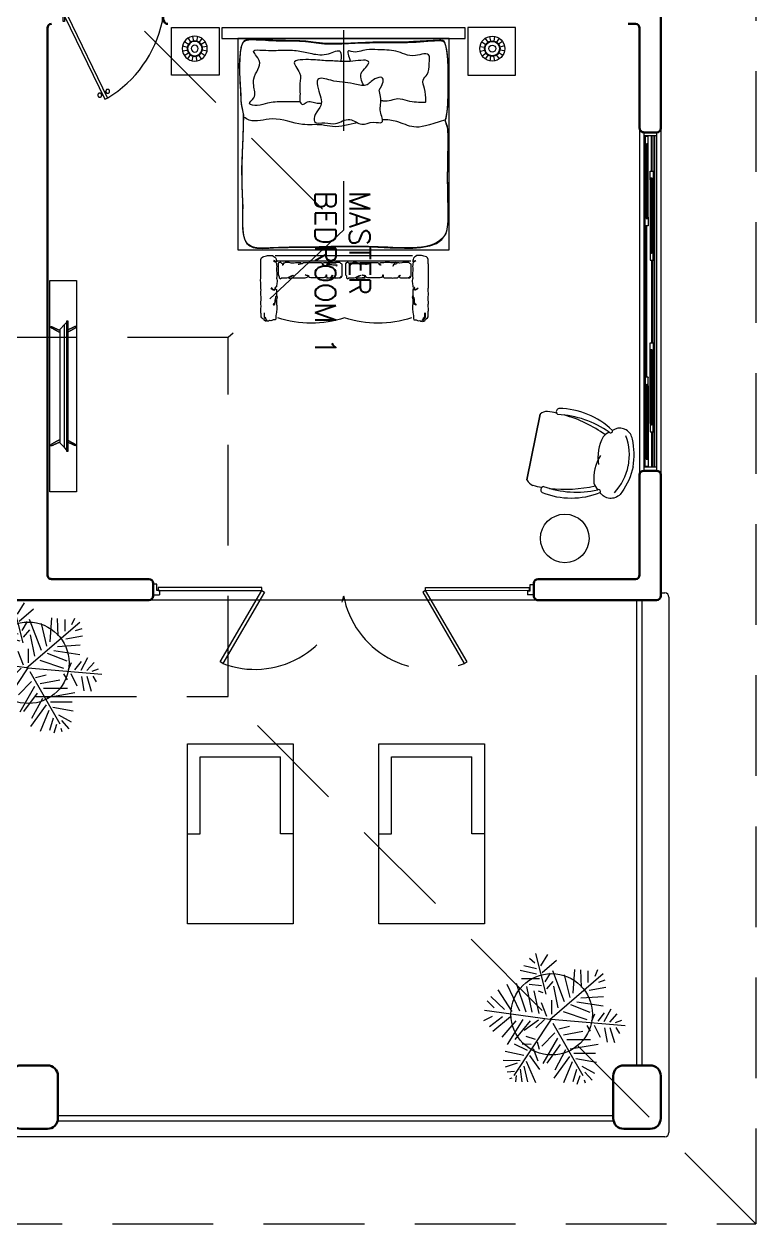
# Model space of a CAD drawing. Header units: metres. Extents: x -44 to 358, y -286 to 66.
# Drawn here: x 4.26 to 11.18, y -284.84 to -273.49 of the extents above; entities that cross this region are included whole.
import ezdxf

# ---------------------------------------------------------------- set-up
doc = ezdxf.new("R2010")
doc.units = ezdxf.units.M
doc.header["$LTSCALE"] = 0.3
doc.linetypes.add('HIDDEN2', pattern=[4.7625, 3.175, -1.5875])
for name, color, linetype, lineweight in [('A-DOOR', 7, 'Continuous', 5), ('A-WALL', 7, 'Continuous', 30), ('baños', 141, 'Continuous', 0), ('Columnas', 7, 'Continuous', 18), ('cristales', 131, 'Continuous', 0), ('MOBILIARIOS', 252, 'Continuous', 0), ('muros bajitos', 252, 'Continuous', 5), ('piso', 251, 'Continuous', 18)]:
    doc.layers.add(name, color=color, linetype=linetype, lineweight=lineweight)
doc.layers.add('ARBOLES CTB', color=7, linetype='Continuous', lineweight=0, true_color=0x4f6a34, transparency=0.3)
doc.layers.add('Techos 1', color=7, linetype='HIDDEN2', lineweight=9, true_color=0x42391a)
doc.layers.add('TEXTOS', color=4, linetype='Continuous')

# ---------------------------------------------------------------- blocks, each defined once
blk = doc.blocks.new('A$C309F5F81')
at = {"linetype": 'ByBlock'}
for p, q in [((0.6035, 0.8169), (0.4993, 0.9058)), ((0.6136, 0.8664), (0.5641, 0.949)), ((0.5742, 0.6593), (0.6492, 0.9553)), ((0.6568, 0.8842), (0.6962, 0.9198)), ((0.5492, 0.4753), (0.1602, 0.8086)), ((0.2184, 0.7907), (0.1981, 0.8377)), ((0.2681, 0.7445), (0.2681, 0.8283)), ((0.3189, 0.7101), (0.3227, 0.8359)), ((0.3773, 0.6657), (0.3659, 0.8397)), ((0.4015, 0.6352), (0.4408, 0.8003)), ((0.4408, 0.6034), (0.5272, 0.8283)), ((0.5819, 0.7483), (0.5425, 0.8131)), ((0.6454, 0.8448), (0.7381, 0.8664)), ((0.6454, 0.8054), (0.7635, 0.8308)), ((0.2627, 0.6876), (0.1408, 0.7104)), ((0.192, 0.7471), (0.145, 0.7624)), ((0.4878, 0.5602), (0.5196, 0.7178)), ((0.5704, 0.6987), (0.5247, 0.7521)), ((0.6098, 0.7203), (0.6987, 0.7305)), ((0.6238, 0.7699), (0.7559, 0.7699)), ((0.6771, 0.5285), (0.7165, 0.714)), ((0.7203, 0.5285), (0.7915, 0.7368)), ((0.7673, 0.5361), (0.8588, 0.7292)), ((0.3227, 0.6314), (0.1575, 0.6428)), ((0.5349, 0.5132), (0.5349, 0.6149)), ((0.5958, 0.6695), (0.6314, 0.6809)), ((0.6263, 0.5171), (0.6619, 0.6822)), ((0.8232, 0.5323), (0.9249, 0.6898)), ((0.8779, 0.5475), (0.977, 0.6428)), ((0.1517, 0.4599), (0.1029, 0.5526)), ((0.3506, 0.6034), (0.1601, 0.5729)), ((0.3976, 0.5831), (0.2566, 0.5272)), ((0.4523, 0.5323), (0.2795, 0.4739)), ((0.5492, 0.4753), (1.024, 0.5399)), ((0.5704, 0.4967), (0.6098, 0.5958)), ((0.9528, 0.5602), (1.0036, 0.6111)), ((0.5388, 0.4769), (0, 0.4307)), ((0.0711, 0.4523), (0.0241, 0.47)), ((0.1105, 0.4561), (0.0572, 0.5158)), ((0.1971, 0.4622), (0.1499, 0.5234)), ((0.2425, 0.4641), (0.2211, 0.5158)), ((0.5258, 0.4487), (0.3074, 0.0673)), ((0.5388, 0.4769), (0.8105, 0.0661)), ((0.5869, 0.4739), (0.6492, 0.4141)), ((0.6301, 0.4688), (0.7356, 0.3951)), ((0.6924, 0.465), (0.8029, 0.3278)), ((0.7445, 0.4739), (0.8588, 0.2922)), ((0.7953, 0.465), (0.8982, 0.3468)), ((0.8347, 0.4929), (0.9643, 0.3862)), ((0.8931, 0.4929), (0.9884, 0.4218)), ((0.9681, 0.4967), (1.0316, 0.465)), ((0.0673, 0.4167), (0.0419, 0.3735)), ((0.1105, 0.4167), (0.0775, 0.3062)), ((0.1499, 0.4129), (0.1321, 0.3087)), ((0.2253, 0.434), (0.1817, 0.3455)), ((0.2794, 0.4319), (0.254, 0.3887)), ((0.4485, 0.3633), (0.3074, 0.39)), ((0.484, 0.4065), (0.4053, 0.4256)), ((0.5131, 0.377), (0.6071, 0.2792)), ((0.6517, 0.3295), (0.7203, 0.3511)), ((0.4015, 0.2604), (0.1969, 0.296)), ((0.4256, 0.3278), (0.2515, 0.3278)), ((0.4726, 0.2922), (0.5704, 0.1575)), ((0.4917, 0.3392), (0.5984, 0.1537)), ((0.6404, 0.3125), (0.6265, 0.2579)), ((0.6708, 0.263), (0.6352, 0.174)), ((0.6844, 0.2932), (0.7492, 0.2957)), ((0.7102, 0.249), (0.8067, 0.2947)), ((0.3583, 0.1893), (0.2084, 0.1626)), ((0.3735, 0.2287), (0.216, 0.2287)), ((0.4053, 0.2058), (0.5196, 0.0483)), ((0.4332, 0.2528), (0.512, 0.1067)), ((0.6962, 0.2134), (0.6238, 0.1093)), ((0.7381, 0.2134), (0.8741, 0.2414)), ((0.7635, 0.174), (0.888, 0.1766)), ((0.3151, 0.1347), (0.2236, 0.0838)), ((0.2947, 0.0915), (0.2401, 0.0318)), ((0.3545, 0.1105), (0.3811, 0.0203)), ((0.3862, 0.1664), (0.4485, 0.0127)), ((0.7203, 0.1702), (0.653, 0.0165)), ((0.7381, 0.1347), (0.7102, 0.0203)), ((0.7635, 0.1131), (0.7534, 0.0203)), ((0.7851, 0.1563), (0.8741, 0.127)), ((0.8067, 0.0953), (0.8601, 0.0915)), ((0.2986, 0.0356), (0.2909, 0.0127)), ((0.3303, 0.0635), (0.3506, 0)), ((0.7928, 0.0661), (0.7991, 0.0203)), ((0.8245, 0.0483), (0.8423, 0.0419))]:
    blk.add_line(p, q, dxfattribs=at)
blk = doc.blocks.new('A$Ca3ef8f56')
at = {"layer": 'MOBILIARIOS'}
for p, q in [((0.003, 0.153), (0.003, 1.452)), ((0.053, 0.169), (0.053, 1.428))]:
    blk.add_line(p, q, dxfattribs=at)
for points in [[(0.625, 1.532), (0.621, 1.543), (0.613, 1.554), (0.602, 1.556), (0.6, 1.567), (0.591, 1.578), (0.58, 1.582), (0.564, 1.584), (0.553, 1.584), (0.542, 1.585), (0.531, 1.585), (0.52, 1.586), (0.498, 1.586), (0.487, 1.584), (0.476, 1.584), (0.465, 1.585), (0.454, 1.587), (0.44, 1.587), (0.423, 1.584), (0.412, 1.584), (0.401, 1.582), (0.389, 1.582), (0.377, 1.586), (0.353, 1.586), (0.341, 1.585), (0.33, 1.584), (0.314, 1.585), (0.303, 1.587), (0.252, 1.587), (0.241, 1.589), (0.23, 1.589), (0.218, 1.586), (0.087, 1.586), (0.075, 1.585), (0.039, 1.585), (0.024, 1.579), (0.012, 1.568), (0.009, 1.557), (0.006, 1.545), (0.004, 1.534), (0, 1.523), (0, 1.512), (0.001, 1.501), (0.002, 1.488), (0.002, 1.477), (0.011, 1.465), (0.015, 1.454), (0.026, 1.444), (0.037, 1.442), (0.048, 1.438), (0.059, 1.438), (0.061, 1.449), (0.05, 1.454), (0.048, 1.464)], [(0.05, 1.468), (0.056, 1.457), (0.064, 1.446), (0.076, 1.437), (0.09, 1.437), (0.106, 1.436), (0.117, 1.437), (0.133, 1.44), (0.149, 1.44), (0.16, 1.436), (0.198, 1.436), (0.215, 1.437), (0.226, 1.435), (0.238, 1.432), (0.251, 1.433), (0.262, 1.435), (0.273, 1.436), (0.284, 1.437), (0.297, 1.438), (0.3, 1.449), (0.311, 1.454), (0.322, 1.457), (0.324, 1.468), (0.314, 1.479), (0.307, 1.488)], [(0.311, 1.491), (0.32, 1.48), (0.325, 1.469), (0.327, 1.458), (0.315, 1.448), (0.323, 1.437), (0.35, 1.437), (0.366, 1.44), (0.378, 1.44), (0.389, 1.441), (0.4, 1.448), (0.413, 1.452), (0.44, 1.452), (0.452, 1.455), (0.46, 1.466), (0.47, 1.469)], [(0.471, 1.466), (0.462, 1.455), (0.451, 1.454), (0.434, 1.451), (0.423, 1.451), (0.411, 1.449), (0.4, 1.446), (0.388, 1.446), (0.383, 1.435), (0.395, 1.433), (0.407, 1.435), (0.419, 1.437), (0.432, 1.438), (0.463, 1.438), (0.474, 1.436), (0.516, 1.436), (0.527, 1.437), (0.538, 1.437), (0.555, 1.442), (0.567, 1.444), (0.585, 1.444), (0.597, 1.446), (0.608, 1.449), (0.609, 1.46), (0.609, 1.471), (0.615, 1.482), (0.618, 1.493), (0.616, 1.504), (0.622, 1.515), (0.622, 1.526), (0.611, 1.53), (0.6, 1.539), (0.589, 1.54), (0.585, 1.551), (0.574, 1.552), (0.544, 1.552)], [(0.544, 1.554), (0.561, 1.556), (0.572, 1.556), (0.585, 1.554), (0.596, 1.546), (0.607, 1.537), (0.618, 1.535), (0.621, 1.535)], [(0.084, 1.234), (0.084, 1.224), (0.081, 1.214), (0.071, 1.205), (0.071, 1.258), (0.072, 1.271), (0.072, 1.299), (0.071, 1.309), (0.066, 1.319), (0.066, 1.352), (0.072, 1.362), (0.074, 1.372), (0.084, 1.374), (0.09, 1.374)], [(0.095, 1.377), (0.084, 1.377), (0.076, 1.387), (0.067, 1.398), (0.067, 1.408), (0.071, 1.418), (0.081, 1.423), (0.182, 1.423), (0.192, 1.415), (0.203, 1.413), (0.213, 1.413), (0.22, 1.403), (0.213, 1.392), (0.211, 1.381), (0.211, 1.34), (0.208, 1.329), (0.203, 1.319), (0.198, 1.309), (0.194, 1.299), (0.189, 1.289), (0.186, 1.282)], [(0.189, 1.277), (0.192, 1.287), (0.199, 1.297), (0.203, 1.307), (0.204, 1.318), (0.215, 1.321), (0.216, 1.311), (0.213, 1.3), (0.213, 1.248), (0.211, 1.237), (0.211, 1.168), (0.209, 1.157), (0.206, 1.147), (0.196, 1.139), (0.191, 1.149), (0.189, 1.159), (0.182, 1.166)], [(0.093, 0.99), (0.088, 1.001), (0.078, 1.004), (0.071, 1.014), (0.071, 1.024), (0.069, 1.035), (0.069, 1.086), (0.071, 1.096), (0.071, 1.183), (0.078, 1.195), (0.081, 1.205), (0.083, 1.215), (0.086, 1.227), (0.086, 1.229)], [(0.182, 1.164), (0.186, 1.147), (0.189, 1.137), (0.199, 1.135), (0.206, 1.125), (0.208, 1.115), (0.209, 1.103), (0.209, 1.05), (0.208, 1.04), (0.209, 1.029), (0.209, 1.006), (0.208, 0.995), (0.204, 0.985), (0.204, 0.975), (0.194, 0.97), (0.184, 0.97), (0.182, 0.966), (0.203, 0.966), (0.211, 0.956), (0.211, 0.897), (0.213, 0.886), (0.215, 0.876), (0.213, 0.966), (0.211, 0.956), (0.211, 0.935), (0.206, 0.925), (0.196, 0.915), (0.187, 0.908)], [(0.211, 0.845), (0.211, 0.835), (0.204, 0.824), (0.194, 0.816), (0.083, 0.816), (0.076, 0.83), (0.067, 0.84), (0.066, 0.85), (0.066, 0.86), (0.067, 0.87), (0.067, 0.881), (0.071, 0.891), (0.072, 0.908), (0.069, 0.918), (0.069, 0.939), (0.081, 0.94), (0.083, 0.959), (0.09, 0.869), (0.1, 0.871), (0.098, 0.874)], [(0.095, 0.876), (0.086, 0.966), (0.081, 0.956), (0.079, 0.945), (0.069, 0.94), (0.067, 0.951), (0.069, 0.961), (0.071, 0.873), (0.071, 0.883), (0.069, 0.897), (0.067, 0.908), (0.067, 0.949), (0.071, 0.961), (0.071, 0.982), (0.069, 0.992), (0.074, 1.002), (0.084, 1.001), (0.088, 0.99), (0.09, 0.987)], [(0.187, 0.903), (0.196, 0.913), (0.206, 0.915), (0.211, 0.905), (0.211, 0.852), (0.209, 0.841), (0.206, 0.831), (0.196, 0.824)], [(0.084, 0.597), (0.084, 0.587), (0.081, 0.576), (0.071, 0.568), (0.071, 0.621), (0.072, 0.634), (0.072, 0.662), (0.071, 0.672), (0.066, 0.682), (0.066, 0.714), (0.072, 0.725), (0.074, 0.735), (0.084, 0.737), (0.09, 0.737)], [(0.095, 0.74), (0.084, 0.74), (0.076, 0.75), (0.067, 0.76), (0.067, 0.771), (0.071, 0.781), (0.081, 0.786), (0.182, 0.786), (0.192, 0.777), (0.203, 0.776), (0.213, 0.776), (0.22, 0.766), (0.213, 0.755), (0.211, 0.743), (0.211, 0.703), (0.208, 0.692), (0.203, 0.682), (0.198, 0.672), (0.194, 0.662), (0.189, 0.651), (0.186, 0.645)], [(0.189, 0.639), (0.192, 0.65), (0.199, 0.66), (0.203, 0.67), (0.204, 0.68), (0.215, 0.684), (0.216, 0.674), (0.213, 0.663), (0.213, 0.61), (0.211, 0.6), (0.211, 0.63), (0.209, 0.62), (0.206, 0.61), (0.196, 0.601), (0.191, 0.612), (0.189, 0.622), (0.182, 0.629)], [(0.093, 0.453), (0.088, 0.463), (0.078, 0.467), (0.071, 0.477), (0.071, 0.487), (0.069, 0.497), (0.069, 0.549), (0.071, 0.559), (0.071, 0.646), (0.078, 0.658), (0.081, 0.568), (0.083, 0.578), (0.086, 0.59), (0.086, 0.592)], [(0.182, 0.627), (0.186, 0.61), (0.189, 0.6), (0.199, 0.598), (0.206, 0.588), (0.208, 0.578), (0.209, 0.566), (0.209, 0.513), (0.208, 0.503), (0.209, 0.492), (0.209, 0.468), (0.208, 0.458), (0.204, 0.448), (0.204, 0.438), (0.194, 0.433), (0.184, 0.433), (0.182, 0.429), (0.203, 0.429), (0.211, 0.419), (0.211, 0.359), (0.213, 0.349), (0.215, 0.339), (0.213, 0.329), (0.211, 0.318), (0.211, 0.298), (0.206, 0.288), (0.196, 0.278), (0.187, 0.271)], [(0.095, 0.339), (0.086, 0.329), (0.081, 0.318), (0.079, 0.308), (0.069, 0.303), (0.067, 0.313), (0.069, 0.324), (0.071, 0.336), (0.071, 0.346), (0.069, 0.359), (0.067, 0.371), (0.067, 0.412), (0.071, 0.424), (0.071, 0.445), (0.069, 0.455), (0.074, 0.465), (0.084, 0.463), (0.088, 0.453), (0.09, 0.45)], [(0.211, 0.193), (0.211, 0.182), (0.204, 0.172), (0.194, 0.164), (0.083, 0.164), (0.076, 0.177), (0.067, 0.187), (0.066, 0.198), (0.066, 0.223), (0.067, 0.233), (0.067, 0.243), (0.071, 0.254), (0.072, 0.271), (0.069, 0.281), (0.069, 0.301), (0.081, 0.303), (0.083, 0.322), (0.09, 0.332), (0.1, 0.334), (0.098, 0.337)], [(0.187, 0.266), (0.196, 0.276), (0.206, 0.278), (0.211, 0.267), (0.211, 0.199), (0.209, 0.189), (0.206, 0.179), (0.196, 0.172)], [(0.625, 0.056), (0.621, 0.045), (0.613, 0.034), (0.602, 0.033), (0.6, 0.022), (0.591, 0.011), (0.58, 0.006), (0.564, 0.005), (0.553, 0.005), (0.542, 0.004), (0.531, 0.004), (0.52, 0.002), (0.498, 0.002), (0.487, 0.005), (0.476, 0.005), (0.465, 0.004), (0.454, 0.001), (0.44, 0.001), (0.423, 0.005), (0.412, 0.005), (0.401, 0.006), (0.389, 0.006), (0.377, 0.002), (0.353, 0.002), (0.341, 0.004), (0.33, 0.005), (0.314, 0.004), (0.303, 0.001), (0.252, 0.001), (0.241, 0), (0.23, 0), (0.218, 0.002), (0.087, 0.002), (0.075, 0.004), (0.039, 0.004), (0.024, 0.01), (0.012, 0.021), (0.009, 0.032), (0.006, 0.044), (0.004, 0.055), (0, 0.066), (0, 0.077), (0.001, 0.088), (0.002, 0.1), (0.002, 0.111), (0.011, 0.123), (0.015, 0.134), (0.026, 0.144), (0.037, 0.147), (0.048, 0.15), (0.059, 0.15), (0.061, 0.139), (0.05, 0.134), (0.048, 0.125)], [(0.05, 0.121), (0.056, 0.132), (0.064, 0.143), (0.076, 0.151), (0.09, 0.151), (0.106, 0.153), (0.117, 0.151), (0.133, 0.149), (0.149, 0.149), (0.16, 0.153), (0.198, 0.153), (0.215, 0.151), (0.226, 0.154), (0.238, 0.156), (0.251, 0.155), (0.262, 0.154), (0.273, 0.153), (0.284, 0.151), (0.297, 0.15), (0.3, 0.139), (0.311, 0.134), (0.322, 0.132), (0.324, 0.121), (0.314, 0.11), (0.307, 0.1)], [(0.311, 0.098), (0.32, 0.109), (0.325, 0.12), (0.327, 0.131), (0.315, 0.14), (0.323, 0.151), (0.35, 0.151), (0.366, 0.149), (0.378, 0.149), (0.389, 0.148), (0.4, 0.14), (0.413, 0.137), (0.44, 0.137), (0.452, 0.133), (0.46, 0.122), (0.47, 0.12)], [(0.471, 0.122), (0.462, 0.133), (0.451, 0.134), (0.434, 0.138), (0.423, 0.138), (0.411, 0.139), (0.4, 0.143), (0.388, 0.143), (0.383, 0.154), (0.395, 0.155), (0.407, 0.154), (0.419, 0.151), (0.432, 0.15), (0.463, 0.15), (0.474, 0.153), (0.516, 0.153), (0.527, 0.151), (0.538, 0.151), (0.555, 0.147), (0.567, 0.144), (0.585, 0.144), (0.597, 0.143), (0.608, 0.139), (0.609, 0.128), (0.609, 0.117), (0.615, 0.106), (0.618, 0.095), (0.616, 0.084), (0.622, 0.073), (0.622, 0.062), (0.611, 0.059), (0.6, 0.05), (0.589, 0.049), (0.585, 0.038), (0.574, 0.037), (0.544, 0.037)], [(0.544, 0.034), (0.561, 0.033), (0.572, 0.033), (0.585, 0.034), (0.596, 0.043), (0.607, 0.051), (0.618, 0.054), (0.621, 0.054)]]:
    blk.add_lwpolyline(points, dxfattribs=at)
for centre in [(-0.385, 1.111), (-0.385, 0.478)]:
    blk.add_arc(centre, 1.026, 342.0399, 17.9601, dxfattribs=at)
blk = doc.blocks.new('A$Ca77e88c0')
at = {"layer": 'MOBILIARIOS', "linetype": 'Continuous'}
for p, q in [((0, 1.346), (0.243, 0.761)), ((0.243, 0.76), (0, 1.346))]:
    blk.add_line(p, q, dxfattribs=at)
for points in [[(1.008, 1.422, 0.103931), (0.857, 1.635, 0.481643), (0.668, 1.624, 0.047693), (0.654, 1.599, 0.047693)], [(1.008, 1.422, -0.103931), (1.053, 1.163, -0.481643), (0.912, 1.038, -0.047693), (0.884, 1.046, -0.047693)]]:
    blk.add_lwpolyline(points, format="xyb", dxfattribs=at)
blk.add_circle((0.849, 0.5), 0.23, dxfattribs=at)
for centre, radius, start, end in [((0.521, 0.874), 0.736, 79.5964, 123.1415), ((0.643, 1.585), 0.0175, 250.4542, 52.0587), ((0.643, 1.585), 0.0175, 250.4542, 52.0587), ((0.462, 1.187), 0.549, 23.3314, 53.5948), ((0.462, 1.187), 0.549, 23.3314, 53.5948), ((0.142, 1.468), 0.0325, 136.3787, 235.7351), ((0.612, 0.667), 0.901, 88.3763, 121.4796), ((0.612, 0.667), 0.901, 88.3763, 121.4796), ((0.587, 0.249), 1.279, 88.4542, 107.9351), ((0.587, 0.249), 1.279, 88.4542, 107.9351), ((0.858, 1.457), 0.248, 153.2165, 169.9182), ((0.858, 1.457), 0.248, 153.2165, 169.9182), ((1.028, 1.543), 0.416, 185.8786, 223.4033), ((1.028, 1.543), 0.416, 185.8786, 223.4033), ((0.1, 1.319), 0.103, 121.9514, 165.0616), ((0.482, 0.53), 0.979, 111.4631, 116.5118), ((0.142, 1.468), 0.0325, 235.6979, 268.7539), ((0.456, 1.2), 0.549, 351.575, 21.8384), ((0.456, 1.2), 0.549, 351.575, 21.8384), ((1.108, 1.351), 0.416, 181.7665, 219.2912), ((0.194, 1.672), 0.901, 283.6902, 316.7935), ((0.194, 1.672), 0.901, 283.6902, 316.7935), ((0.277, 1.462), 0.736, 282.0283, 325.5734), ((-0.121, 1.949), 1.279, 297.2347, 316.7156), ((-0.121, 1.949), 1.279, 297.2347, 316.7156), ((0.927, 1.291), 0.248, 235.2516, 251.9533), ((0.927, 1.291), 0.248, 235.2516, 251.9533), ((0.867, 1.048), 0.0175, 353.1111, 154.7156), ((0.867, 1.048), 0.0175, 353.1111, 154.7156), ((0.431, 0.774), 0.0325, 136.3787, 169.4347), ((0.431, 0.774), 0.0325, 136.3787, 169.4347), ((0.295, 0.849), 0.103, 240.0914, 283.2016), ((0.005, 1.677), 0.979, 288.6412, 293.6898), ((0.431, 0.774), 0.0325, 169.4347, 268.7911)]:
    blk.add_arc(centre, radius, start, end, dxfattribs=at)
blk = doc.blocks.new('A$C58f5b6b7')
at = {"layer": 'MOBILIARIOS'}
for points in [[(0, 0.253), (2, 0.253), (2, 0), (0, 0)], [(0.382, 0.16), (0.382, 0.169), (1.618, 0.169), (1.618, 0.16)]]:
    blk.add_lwpolyline(points, close=True, dxfattribs=at)
for points in [[(1.606, 0.16), (1.582, 0.137), (1, 0.137), (0.418, 0.137), (0.394, 0.16)], [(1.582, 0.137), (1.54, 0.097), (0.46, 0.097), (0.418, 0.137)]]:
    blk.add_lwpolyline(points, dxfattribs=at)
for points, degree in [([(0.451, 0.238, -0.005), (0.447, 0.246, -0.005), (0.442, 0.246, -0.005), (0.432, 0.246, -0.005), (0.437, 0.237, -0.005)], 3), ([(0.437, 0.237, -0.005), (0.453, 0.203, -0.005), (0.468, 0.169, -0.005)], 2), ([(0.488, 0.169, -0.005), (0.47, 0.204, -0.005), (0.451, 0.238, -0.005)], 2), ([(1.512, 0.169, -0.005), (1.53, 0.204, -0.005), (1.549, 0.238, -0.005)], 2), ([(1.563, 0.237, -0.005), (1.547, 0.203, -0.005), (1.532, 0.169, -0.005)], 2), ([(1.549, 0.238, -0.005), (1.553, 0.246, -0.005), (1.558, 0.246, -0.005), (1.568, 0.246, -0.005), (1.563, 0.237, -0.005)], 3), ([(0.437, 0.017, -0.005), (0.455, 0.057, -0.005), (0.474, 0.097, -0.005)], 2), ([(0.495, 0.097, -0.005), (0.473, 0.057, -0.005), (0.451, 0.016, -0.005)], 2), ([(1.505, 0.097), (1.527, 0.057), (1.549, 0.016)], 2), ([(1.563, 0.017), (1.545, 0.057), (1.526, 0.097)], 2)]:
    blk.add_open_spline(points, degree=degree, dxfattribs=at)
for points in [[(0.451, 0.016, -0.005), (0.447, 0.008, -0.005), (0.442, 0.008, -0.005), (0.432, 0.008, -0.005), (0.437, 0.017, -0.005)], [(1.549, 0.016), (1.553, 0.008), (1.558, 0.008), (1.568, 0.008), (1.563, 0.017)]]:
    blk.add_open_spline(points, degree=3, knots=[-0.08544201, -0.08544201, -0.08544201, -0.08544201, -0.04272101, 0, 0, 0, 0], dxfattribs=at)
blk = doc.blocks.new('A$Cb50f4bf1')
at = {"layer": 'MOBILIARIOS'}
for p, q in [((0.45, 0.45), (0, 0.45)), ((0, 0.45), (0, 0)), ((0.163, 0.348), (0.189, 0.311)), ((0.206, 0.366), (0.215, 0.322)), ((0.252, 0.367), (0.244, 0.322)), ((0.295, 0.35), (0.27, 0.312)), ((0.45, 0), (0.45, 0.45)), ((0.114, 0.272), (0.159, 0.264)), ((0.115, 0.226), (0.16, 0.235)), ((0.131, 0.315), (0.17, 0.29)), ((0.328, 0.318), (0.291, 0.292)), ((0.346, 0.276), (0.302, 0.266)), ((0.347, 0.23), (0.302, 0.238)), ((0.134, 0.183), (0.171, 0.209)), ((0.167, 0.151), (0.191, 0.189)), ((0.21, 0.134), (0.218, 0.179)), ((0.256, 0.135), (0.246, 0.179)), ((0.298, 0.154), (0.272, 0.191)), ((0.33, 0.187), (0.292, 0.211)), ((0, 0), (0.45, 0))]:
    blk.add_line(p, q, dxfattribs=at)
for radius in [0.118, 0.0729, 0.0684, 0.0328]:
    blk.add_circle((0.231, 0.251), radius, dxfattribs=at)
blk = doc.blocks.new('A$C2f9b60d5')
at = {"layer": 'A-DOOR'}
for p, q in [((0, 0.101), (0.06, 0.101)), ((0, 0.101), (0, 0.001)), ((0.035, 0.001), (0, 0.001)), ((0.035, 0.061), (0.035, 0.001)), ((0.06, 0.061), (0.035, 0.061)), ((0.06, 0.061), (0.06, 0.101)), ((3.6, 0.1), (3.54, 0.1)), ((3.54, 0.06), (3.54, 0.1)), ((3.54, 0.06), (3.565, 0.06)), ((3.565, 0.06), (3.565, 0)), ((3.565, 0), (3.6, 0)), ((3.6, 0.1), (3.6, 0))]:
    blk.add_line(p, q, dxfattribs=at)
for points in [[(0.631, 0.734), (1.025, 0.06), (1.051, 0.076), (0.658, 0.749)], [(2.966, 0.734), (2.572, 0.06), (2.546, 0.075), (2.94, 0.749)], [(0.045, 0.061), (1.025, 0.06), (1.025, 0.03), (0.045, 0.03)], [(3.552, 0.06), (2.572, 0.06), (2.572, 0.03), (3.552, 0.03)]]:
    blk.add_lwpolyline(points, close=True, dxfattribs=at)
at = {"layer": 'A-DOOR', "linetype": 'HIDDEN2'}
for centre, start, end in [((0.96, -0.049), 10.7613, 110.7488), ((2.637, -0.049), 69.2325, 169.2199)]:
    blk.add_arc(centre, 0.854, start, end, dxfattribs=at)
blk = doc.blocks.new('puerta 1.00')
at = {"layer": 'A-DOOR'}
for p, q in [((-0.15, -0.012), (-0.937, -0.395)), ((-0.138, -0.038), (-0.925, -0.42)), ((-0.138, -0.038), (-0.15, -0.012)), ((-0.937, -0.395), (-0.925, -0.42)), ((-0.895, -0.374), (-0.9, -0.364)), ((-0.878, -0.366), (-0.883, -0.356)), ((-0.882, -0.4), (-0.877, -0.41)), ((-0.865, -0.392), (-0.86, -0.402))]:
    blk.add_line(p, q, dxfattribs=at)
for points in [[(-0.05, 0), (-0.05, -0.025), (-0.125, -0.025), (-0.125, -0.012), (-0.2, -0.012), (-0.2, 0), (-0.05, 0)], [(-0.05, -0.95), (-0.05, -0.925), (-0.125, -0.925), (-0.125, -0.937), (-0.2, -0.937), (-0.2, -0.95), (-0.05, -0.95)]]:
    blk.add_lwpolyline(points, dxfattribs=at)
blk.add_arc((0.037, 0.16), 1.123, 211.1336, 257.8343, dxfattribs=at)
for points in [[(-0.898, -0.364), (-0.903, -0.364), (-0.912, -0.359), (-0.917, -0.35), (-0.917, -0.34), (-0.912, -0.332), (-0.903, -0.327), (-0.893, -0.327), (-0.884, -0.332), (-0.879, -0.34), (-0.879, -0.35), (-0.884, -0.359), (-0.893, -0.364), (-0.898, -0.364)], [(-0.862, -0.439), (-0.867, -0.439), (-0.875, -0.434), (-0.88, -0.426), (-0.88, -0.416), (-0.875, -0.407), (-0.867, -0.402), (-0.857, -0.402), (-0.848, -0.407), (-0.843, -0.416), (-0.843, -0.426), (-0.848, -0.434), (-0.857, -0.439), (-0.862, -0.439)]]:
    blk.add_open_spline(points, degree=2, dxfattribs=at)
blk = doc.blocks.new('A$C6528a993')
at = {"layer": 'A-DOOR'}
for p, q in [((25.485, 20.9), (28.765, 20.9)), ((25.525, 20.86), (28.725, 20.86)), ((25.559, 20.86), (25.559, 20.74)), ((25.559, 20.84), (28.691, 20.84)), ((25.567, 20.781), (25.565, 20.78)), ((25.565, 20.78), (25.565, 20.753)), ((25.632, 20.781), (25.567, 20.781)), ((25.633, 20.78), (25.632, 20.781)), ((25.633, 20.762), (25.633, 20.78)), ((26.328, 20.782), (25.646, 20.782)), ((25.891, 20.828), (25.893, 20.829)), ((25.891, 20.801), (25.891, 20.828)), ((25.893, 20.799), (25.891, 20.801)), ((25.893, 20.829), (25.973, 20.829)), ((25.958, 20.799), (25.893, 20.799)), ((25.959, 20.801), (25.958, 20.799)), ((25.977, 20.818), (25.959, 20.818)), ((25.959, 20.818), (25.959, 20.801)), ((25.959, 20.815), (25.964, 20.815)), ((25.959, 20.815), (25.964, 20.815)), ((25.964, 20.817), (25.97, 20.813)), ((25.964, 20.813), (25.97, 20.817)), ((25.972, 20.798), (26.654, 20.798)), ((25.973, 20.829), (25.975, 20.828)), ((26.653, 20.829), (25.973, 20.829)), ((25.975, 20.828), (25.977, 20.82)), ((25.977, 20.82), (25.977, 20.819)), ((25.977, 20.819), (25.977, 20.818)), ((26.341, 20.78), (26.343, 20.781)), ((26.341, 20.762), (26.341, 20.78)), ((26.343, 20.781), (26.408, 20.781)), ((26.409, 20.78), (26.408, 20.781)), ((26.409, 20.78), (26.409, 20.753)), ((26.651, 20.828), (26.649, 20.82)), ((26.649, 20.82), (26.649, 20.819)), ((26.649, 20.819), (26.65, 20.818)), ((26.65, 20.818), (26.667, 20.818)), ((26.653, 20.829), (26.651, 20.828)), ((26.734, 20.829), (26.653, 20.829)), ((26.662, 20.817), (26.656, 20.813)), ((26.662, 20.813), (26.656, 20.817)), ((26.667, 20.815), (26.662, 20.815)), ((26.667, 20.815), (26.662, 20.815)), ((26.667, 20.818), (26.667, 20.801)), ((26.667, 20.801), (26.669, 20.799)), ((26.669, 20.799), (26.734, 20.799)), ((26.735, 20.828), (26.734, 20.829)), ((26.734, 20.799), (26.735, 20.801)), ((26.735, 20.801), (26.735, 20.828)), ((27.515, 20.828), (27.516, 20.829)), ((27.515, 20.801), (27.515, 20.828)), ((27.516, 20.799), (27.515, 20.801)), ((27.516, 20.829), (27.597, 20.829)), ((27.581, 20.799), (27.516, 20.799)), ((27.583, 20.801), (27.581, 20.799)), ((27.6, 20.818), (27.583, 20.818)), ((27.583, 20.818), (27.583, 20.801)), ((27.583, 20.815), (27.588, 20.815)), ((27.583, 20.815), (27.588, 20.815)), ((27.588, 20.817), (27.594, 20.813)), ((27.588, 20.813), (27.594, 20.817)), ((28.278, 20.798), (27.596, 20.798)), ((27.597, 20.829), (27.599, 20.828)), ((27.597, 20.829), (28.277, 20.829)), ((27.599, 20.828), (27.601, 20.82)), ((27.601, 20.819), (27.6, 20.818)), ((27.601, 20.82), (27.601, 20.819)), ((27.841, 20.78), (27.843, 20.781)), ((27.841, 20.78), (27.841, 20.753)), ((27.908, 20.781), (27.843, 20.781)), ((27.909, 20.78), (27.908, 20.781)), ((27.909, 20.762), (27.909, 20.78)), ((27.922, 20.782), (28.604, 20.782)), ((28.275, 20.828), (28.273, 20.82)), ((28.273, 20.82), (28.273, 20.819)), ((28.273, 20.819), (28.273, 20.818)), ((28.273, 20.818), (28.291, 20.818)), ((28.277, 20.829), (28.275, 20.828)), ((28.357, 20.829), (28.277, 20.829)), ((28.286, 20.817), (28.28, 20.813)), ((28.286, 20.813), (28.28, 20.817)), ((28.291, 20.815), (28.286, 20.815)), ((28.291, 20.815), (28.286, 20.815)), ((28.291, 20.818), (28.291, 20.801)), ((28.291, 20.801), (28.292, 20.799)), ((28.292, 20.799), (28.357, 20.799)), ((28.359, 20.828), (28.357, 20.829)), ((28.357, 20.799), (28.359, 20.801)), ((28.359, 20.801), (28.359, 20.828)), ((28.617, 20.78), (28.619, 20.781)), ((28.617, 20.762), (28.617, 20.78)), ((28.619, 20.781), (28.684, 20.781)), ((28.684, 20.781), (28.685, 20.78)), ((28.685, 20.78), (28.685, 20.753)), ((28.691, 20.86), (28.691, 20.74)), ((25.485, 20.7), (28.765, 20.7)), ((25.525, 20.74), (28.725, 20.74)), ((25.565, 20.753), (25.567, 20.751)), ((25.567, 20.751), (25.647, 20.751)), ((25.633, 20.765), (25.638, 20.765)), ((25.633, 20.765), (25.638, 20.765)), ((25.651, 20.762), (25.633, 20.762)), ((25.638, 20.763), (25.644, 20.767)), ((25.638, 20.767), (25.644, 20.763)), ((25.647, 20.751), (25.649, 20.753)), ((25.647, 20.751), (26.327, 20.751)), ((25.649, 20.753), (25.651, 20.761)), ((25.651, 20.761), (25.651, 20.762)), ((25.651, 20.762), (25.651, 20.762)), ((26.323, 20.761), (26.323, 20.762)), ((26.323, 20.762), (26.324, 20.762)), ((26.325, 20.753), (26.323, 20.761)), ((26.324, 20.762), (26.341, 20.762)), ((26.327, 20.751), (26.325, 20.753)), ((26.408, 20.751), (26.327, 20.751)), ((26.336, 20.763), (26.33, 20.767)), ((26.336, 20.767), (26.33, 20.763)), ((26.341, 20.765), (26.336, 20.765)), ((26.341, 20.765), (26.336, 20.765)), ((26.409, 20.753), (26.408, 20.751)), ((27.841, 20.753), (27.843, 20.751)), ((27.843, 20.751), (27.923, 20.751)), ((27.909, 20.765), (27.914, 20.765)), ((27.909, 20.765), (27.914, 20.765)), ((27.927, 20.762), (27.909, 20.762)), ((27.914, 20.763), (27.92, 20.767)), ((27.914, 20.767), (27.92, 20.763)), ((27.923, 20.751), (27.925, 20.753)), ((28.603, 20.751), (27.923, 20.751)), ((27.925, 20.753), (27.927, 20.761)), ((27.927, 20.761), (27.927, 20.762)), ((27.927, 20.762), (27.927, 20.762)), ((28.599, 20.761), (28.599, 20.762)), ((28.599, 20.762), (28.6, 20.762)), ((28.601, 20.753), (28.599, 20.761)), ((28.6, 20.762), (28.617, 20.762)), ((28.603, 20.751), (28.601, 20.753)), ((28.684, 20.751), (28.603, 20.751)), ((28.612, 20.763), (28.606, 20.767)), ((28.612, 20.767), (28.606, 20.763)), ((28.617, 20.765), (28.612, 20.765)), ((28.617, 20.765), (28.612, 20.765)), ((28.685, 20.753), (28.684, 20.751))]:
    blk.add_line(p, q, dxfattribs=at)
at = {"layer": 'A-DOOR', "color": 8}
for p, q in [((25.559, 20.834), (28.691, 20.834)), ((25.891, 20.817), (25.559, 20.817)), ((25.891, 20.811), (25.559, 20.811)), ((26.735, 20.817), (27.515, 20.817)), ((26.735, 20.811), (27.515, 20.811)), ((28.359, 20.817), (28.691, 20.817)), ((28.359, 20.811), (28.691, 20.811)), ((25.559, 20.746), (28.691, 20.746)), ((27.841, 20.769), (26.409, 20.769)), ((27.841, 20.763), (26.409, 20.763))]:
    blk.add_line(p, q, dxfattribs=at)
at = {"layer": 'A-DOOR'}
for points in [[(25.635, 20.781, -0.341999), (25.633, 20.779), (25.633, 20.779), (25.633, 20.769), (25.634, 20.768), (25.651, 20.768), (25.651, 20.769), (25.648, 20.781, 0.339454), (25.646, 20.782), (25.637, 20.782, 0.341999)], [(25.961, 20.8, 0.341999), (25.959, 20.801), (25.959, 20.801), (25.959, 20.811), (25.96, 20.812), (25.977, 20.812), (25.977, 20.812), (25.974, 20.799, -0.339454), (25.972, 20.798), (25.963, 20.798, -0.341999)], [(26.339, 20.781, 0.341999), (26.341, 20.779), (26.341, 20.779), (26.341, 20.769), (26.34, 20.768), (26.323, 20.768), (26.323, 20.769), (26.326, 20.781, -0.339454), (26.328, 20.782), (26.337, 20.782, -0.341999)], [(26.665, 20.8, -0.341999), (26.667, 20.801), (26.667, 20.801), (26.667, 20.811), (26.666, 20.812), (26.649, 20.812), (26.649, 20.812), (26.652, 20.799, 0.339454), (26.654, 20.798), (26.663, 20.798, 0.341999)], [(27.585, 20.8, 0.341999), (27.583, 20.801), (27.583, 20.801), (27.583, 20.811), (27.584, 20.812), (27.601, 20.812), (27.601, 20.812), (27.598, 20.799, -0.339454), (27.596, 20.798), (27.587, 20.798, -0.341999)], [(27.911, 20.781, -0.341999), (27.909, 20.779), (27.909, 20.779), (27.909, 20.769), (27.91, 20.768), (27.927, 20.768), (27.927, 20.769), (27.924, 20.781, 0.339454), (27.922, 20.782), (27.913, 20.782, 0.341999)], [(28.289, 20.8, -0.341999), (28.291, 20.801), (28.291, 20.801), (28.291, 20.811), (28.29, 20.812), (28.273, 20.812), (28.273, 20.812), (28.276, 20.799, 0.339454), (28.278, 20.798), (28.287, 20.798, 0.341999)], [(28.615, 20.781, 0.341999), (28.617, 20.779), (28.617, 20.779), (28.617, 20.769), (28.616, 20.768), (28.599, 20.768), (28.599, 20.769), (28.602, 20.781, -0.339454), (28.604, 20.782), (28.613, 20.782, -0.341999)]]:
    blk.add_lwpolyline(points, format="xyb", close=True, dxfattribs=at)
for points in [[(25.959, 20.815), (25.964, 20.815), (25.964, 20.815), (25.959, 20.815)], [(26.662, 20.817), (25.964, 20.817), (25.964, 20.813), (26.662, 20.813)], [(25.964, 20.817), (25.97, 20.817), (25.97, 20.813), (25.964, 20.813)], [(25.977, 20.818), (25.965, 20.818), (25.965, 20.817), (25.977, 20.817)], [(25.977, 20.813), (25.965, 20.813), (25.965, 20.812), (25.977, 20.812)], [(25.97, 20.817), (25.975, 20.817), (25.975, 20.813), (25.97, 20.813)], [(26.65, 20.818), (26.662, 20.818), (26.662, 20.817), (26.65, 20.817)], [(26.65, 20.813), (26.662, 20.813), (26.662, 20.812), (26.65, 20.812)], [(26.656, 20.817), (26.651, 20.817), (26.651, 20.813), (26.656, 20.813)], [(26.662, 20.817), (26.656, 20.817), (26.656, 20.813), (26.662, 20.813)], [(26.667, 20.815), (26.662, 20.815), (26.662, 20.815), (26.667, 20.815)], [(27.583, 20.815), (27.588, 20.815), (27.588, 20.815), (27.583, 20.815)], [(27.6, 20.818), (27.588, 20.818), (27.588, 20.817), (27.6, 20.817)], [(27.588, 20.817), (27.594, 20.817), (27.594, 20.813), (27.588, 20.813)], [(27.588, 20.817), (28.286, 20.817), (28.286, 20.813), (27.588, 20.813)], [(27.6, 20.813), (27.588, 20.813), (27.588, 20.812), (27.6, 20.812)], [(27.594, 20.817), (27.599, 20.817), (27.599, 20.813), (27.594, 20.813)], [(28.273, 20.818), (28.285, 20.818), (28.285, 20.817), (28.273, 20.817)], [(28.273, 20.813), (28.285, 20.813), (28.285, 20.812), (28.273, 20.812)], [(28.28, 20.817), (28.275, 20.817), (28.275, 20.813), (28.28, 20.813)], [(28.286, 20.817), (28.28, 20.817), (28.28, 20.813), (28.286, 20.813)], [(28.291, 20.815), (28.286, 20.815), (28.286, 20.815), (28.291, 20.815)], [(25.633, 20.765), (25.638, 20.765), (25.638, 20.765), (25.633, 20.765)], [(25.638, 20.763), (25.644, 20.763), (25.644, 20.767), (25.638, 20.767)], [(25.638, 20.763), (26.336, 20.763), (26.336, 20.767), (25.638, 20.767)], [(25.651, 20.767), (25.639, 20.767), (25.639, 20.768), (25.651, 20.768)], [(25.651, 20.762), (25.639, 20.762), (25.639, 20.763), (25.651, 20.763)], [(25.644, 20.763), (25.649, 20.763), (25.649, 20.767), (25.644, 20.767)], [(26.324, 20.767), (26.336, 20.767), (26.336, 20.768), (26.324, 20.768)], [(26.324, 20.762), (26.336, 20.762), (26.336, 20.763), (26.324, 20.763)], [(26.33, 20.763), (26.325, 20.763), (26.325, 20.767), (26.33, 20.767)], [(26.336, 20.763), (26.33, 20.763), (26.33, 20.767), (26.336, 20.767)], [(26.341, 20.765), (26.336, 20.765), (26.336, 20.765), (26.341, 20.765)], [(27.909, 20.765), (27.914, 20.765), (27.914, 20.765), (27.909, 20.765)], [(28.612, 20.763), (27.914, 20.763), (27.914, 20.767), (28.612, 20.767)], [(27.914, 20.763), (27.92, 20.763), (27.92, 20.767), (27.914, 20.767)], [(27.927, 20.767), (27.915, 20.767), (27.915, 20.768), (27.927, 20.768)], [(27.927, 20.762), (27.915, 20.762), (27.915, 20.763), (27.927, 20.763)], [(27.92, 20.763), (27.925, 20.763), (27.925, 20.767), (27.92, 20.767)], [(28.6, 20.767), (28.612, 20.767), (28.612, 20.768), (28.6, 20.768)], [(28.6, 20.762), (28.612, 20.762), (28.612, 20.763), (28.6, 20.763)], [(28.606, 20.763), (28.601, 20.763), (28.601, 20.767), (28.606, 20.767)], [(28.612, 20.763), (28.606, 20.763), (28.606, 20.767), (28.612, 20.767)], [(28.617, 20.765), (28.612, 20.765), (28.612, 20.765), (28.617, 20.765)]]:
    blk.add_lwpolyline(points, close=True, dxfattribs=at)
at = {"layer": 'A-DOOR', "color": 7}
for points in [[(26.662, 20.813), (25.964, 20.813), (25.964, 20.817), (26.662, 20.817)], [(27.588, 20.813), (28.286, 20.813), (28.286, 20.817), (27.588, 20.817)], [(25.638, 20.767), (26.336, 20.767), (26.336, 20.763), (25.638, 20.763)], [(28.612, 20.767), (27.914, 20.767), (27.914, 20.763), (28.612, 20.763)]]:
    blk.add_lwpolyline(points, close=True, dxfattribs=at)
at = {"layer": 'A-WALL'}
for p, q in [((23.19, 20.9), (25.485, 20.9)), ((28.765, 20.9), (29.91, 20.9)), ((28.765, 20.9), (29.91, 20.9)), ((25.525, 20.86), (25.525, 20.74)), ((28.725, 20.86), (28.725, 20.74)), ((29.95, 20.86), (29.95, 19.74)), ((24.5, 20.59), (24.5, 20.66)), ((24.54, 20.7), (25.485, 20.7)), ((28.765, 20.7), (29.71, 20.7)), ((29.75, 20.66), (29.75, 19.74)), ((29.91, 19.7), (29.79, 19.7)), ((29.82, 19.7), (29.88, 19.7)), ((29.75, 16.06), (29.75, 15.14)), ((29.79, 16.1), (29.91, 16.1)), ((29.95, 16.06), (29.95, 14.14)), ((24.54, 15.1), (29.71, 15.1))]:
    blk.add_line(p, q, dxfattribs=at)
for points in [[(34.85, 20.9), (34.45, 20.9, 0.414214), (34.35, 20.8), (34.35, 20.55, 0.414214), (34.45, 20.45), (34.85, 20.45, 0.414214), (34.95, 20.55), (34.95, 20.8, 0.414214)], [(34.85, 15.2), (34.45, 15.2, 0.414214), (34.35, 15.1), (34.35, 14.85, 0.414214), (34.45, 14.75), (34.85, 14.75, 0.414214), (34.95, 14.85), (34.95, 15.1, 0.414214)]]:
    blk.add_lwpolyline(points, format="xyb", close=True, dxfattribs=at)
for centre, start, end in [((25.485, 20.86), 0, 90), ((28.765, 20.86), 90, 180), ((29.91, 20.86), 0, 90), ((24.54, 20.66), 90, 180), ((25.485, 20.74), 270, 0), ((28.765, 20.74), 180, 270), ((29.71, 20.66), 0, 90), ((29.79, 19.74), 180, 270), ((29.91, 19.74), 270, 0), ((24.46, 16.24), 270, 0), ((29.79, 16.06), 90, 180), ((29.91, 16.06), 360, 90), ((24.54, 15.14), 180, 270), ((29.71, 15.14), 270, 360)]:
    blk.add_arc(centre, 0.04, start, end, dxfattribs=at)
at = {"layer": 'cristales', "const_width": 0.004}
for points in [[(26.651, 20.815), (25.975, 20.815)], [(27.599, 20.815), (28.275, 20.815)], [(25.649, 20.765), (26.325, 20.765)], [(28.601, 20.765), (27.925, 20.765)]]:
    blk.add_lwpolyline(points, dxfattribs=at)
at = {"layer": 'MOBILIARIOS'}
for p, q in [((31.31, 18.233), (31.31, 19.233)), ((31.31, 19.233), (33.01, 19.233)), ((32.16, 19.233), (32.16, 19.113)), ((33.01, 19.233), (33.01, 18.233)), ((31.43, 18.353), (31.43, 19.113)), ((32.16, 19.113), (31.43, 19.113)), ((32.16, 18.353), (31.43, 18.353)), ((32.16, 18.233), (32.16, 18.353)), ((33.01, 18.233), (31.31, 18.233)), ((31.31, 16.425), (31.31, 17.425)), ((31.31, 17.425), (33.01, 17.425)), ((32.16, 17.425), (32.16, 17.305)), ((33.01, 17.425), (33.01, 16.425)), ((31.43, 16.545), (31.43, 17.305)), ((32.16, 17.305), (31.43, 17.305)), ((32.16, 16.545), (31.43, 16.545)), ((32.16, 16.425), (32.16, 16.545)), ((33.01, 16.425), (31.31, 16.425))]:
    blk.add_line(p, q, dxfattribs=at)
for points in [[(24.536, 16.75), (24.636, 16.75), (24.636, 19.05), (24.536, 19.05)], [(24.636, 16.9), (26.636, 16.9), (26.636, 18.9), (24.636, 18.9)], [(24.652, 18.809), (24.667, 18.561), (24.672, 18.473), (24.673, 18.229), (24.673, 18.177), (24.677, 18.035), (24.683, 17.903), (24.685, 17.838), (24.685, 17.758), (24.682, 17.702), (24.671, 17.613), (24.662, 17.545), (24.658, 17.487), (24.658, 17.391), (24.657, 17.353), (24.655, 17.291), (24.65, 17.176), (24.644, 17.099), (24.646, 17.019), (24.65, 16.983), (24.66, 16.962), (24.681, 16.944), (24.724, 16.929), (24.801, 16.919), (24.894, 16.915), (25.02, 16.919), (25.127, 16.925), (25.174, 16.928), (25.225, 16.93), (25.258, 16.933), (25.298, 16.942), (25.333, 16.949), (25.36, 16.954), (25.465, 16.952), (25.582, 16.947), (25.713, 16.941), (25.878, 16.937), (25.984, 16.938), (26.024, 16.94), (26.101, 16.942), (26.185, 16.946), (26.224, 16.947), (26.276, 16.945), (26.324, 16.945), (26.401, 16.944), (26.447, 16.947), (26.502, 16.954), (26.542, 16.967), (26.576, 16.986), (26.598, 17.013), (26.613, 17.046), (26.62, 17.08), (26.622, 17.133), (26.62, 17.193), (26.618, 17.237), (26.615, 17.283), (26.614, 17.326), (26.613, 17.377), (26.612, 17.427), (26.611, 17.553), (26.612, 17.641), (26.61, 17.698), (26.606, 17.858), (26.606, 17.993), (26.608, 18.167), (26.616, 18.34), (26.62, 18.477), (26.619, 18.555), (26.613, 18.629), (26.598, 18.716), (26.575, 18.778), (26.539, 18.829), (26.488, 18.869), (26.445, 18.88), (26.394, 18.888), (26.336, 18.893), (26.237, 18.889), (26.147, 18.887), (26.062, 18.885), (25.969, 18.884), (25.822, 18.885), (25.728, 18.887), (25.675, 18.89), (25.62, 18.891), (25.558, 18.89), (25.504, 18.888), (25.47, 18.882), (25.427, 18.867), (25.412, 18.863), (25.397, 18.869), (25.332, 18.879), (25.256, 18.888), (25.153, 18.89), (24.985, 18.89), (24.897, 18.89), (24.836, 18.886), (24.777, 18.88), (24.719, 18.872), (24.681, 18.86), (24.665, 18.852), (24.656, 18.84), (24.653, 18.821)]]:
    blk.add_lwpolyline(points, close=True, dxfattribs=at)
blk.add_arc((25.232, 18.67), 0.00932, 11.2673, 115.5634, dxfattribs=at)
for points, knots in [([(25.382, 16.956), (25.382, 16.956), (25.382, 16.956), (25.382, 16.956), (25.38, 16.956), (25.345, 16.956), (25.275, 16.936), (25.104, 16.928), (24.896, 16.912), (24.666, 16.936), (24.64, 17.021), (24.666, 17.271), (24.653, 17.543), (24.706, 17.732), (24.666, 18.153), (24.684, 18.515), (24.651, 18.789), (24.666, 18.888), (25.058, 18.888), (25.245, 18.888), (25.386, 18.868), (25.4, 18.868), (25.415, 18.856), (25.485, 18.888), (25.55, 18.888), (25.671, 18.888)], [2.895366, 2.895366, 2.895366, 2.895366, 2.896475, 3.053535, 3.138588, 3.190252, 3.29358, 3.393683, 3.686394, 3.848283, 3.942303, 4.166996, 4.499824, 4.847407, 5.433591, 5.797126, 6.093613, 6.186669, 6.495546, 6.666013, 6.828452, 7.059973, 7.190877, 7.299822, 7.383928, 7.383928, 7.383928, 7.383928]), ([(25.406, 18.863), (25.46, 18.696), (25.501, 18.573), (25.416, 18.416), (25.405, 18.314), (25.405, 18.268)], [0.0005696, 0.0005696, 0.0005696, 0.0005696, 0.2116189, 0.3895346, 0.5346505, 0.5346505, 0.5346505, 0.5346505]), ([(26.359, 18.888), (26.398, 18.884), (26.65, 18.861), (26.594, 18.207), (26.604, 17.827), (26.61, 17.632)], [0, 0, 0, 0, 0.117685, 0.761841, 1.437924, 1.437924, 1.437924, 1.437924]), ([(25.228, 18.678), (25.189, 18.678), (25.124, 18.677), (25.03, 18.633), (24.972, 18.711), (24.899, 18.707), (24.751, 18.725), (24.833, 18.541), (24.739, 18.406), (24.749, 18.245), (24.732, 18.105), (24.78, 18.017), (24.739, 17.922), (24.806, 17.952), (24.853, 17.963)], [0, 0, 0, 0, 0.125513, 0.209774, 0.279098, 0.385114, 0.440556, 0.579971, 0.776155, 0.956632, 1.067828, 1.221054, 1.242986, 1.352802, 1.352802, 1.352802, 1.352802]), ([(25.241, 18.672), (25.242, 18.617), (25.242, 18.53), (25.189, 18.398), (25.242, 18.327), (25.227, 18.271), (25.226, 18.254)], [0, 0, 0, 0, 0.1739603, 0.2732689, 0.4204064, 0.4281347, 0.4281347, 0.4281347, 0.4281347]), ([(25.127, 18.237), (25.142, 18.238), (25.236, 18.27), (25.297, 18.225), (25.454, 18.296), (25.413, 18.163), (25.478, 18.071), (25.365, 17.955), (25.464, 17.83), (25.425, 17.739), (25.45, 17.609), (25.337, 17.631), (25.26, 17.719), (25.146, 17.66), (24.987, 17.639), (25.055, 17.826), (25.047, 17.951), (25.103, 18.117), (25.019, 18.176), (24.987, 18.292), (25.064, 18.278), (25.127, 18.237)], [0.483205, 0.483205, 0.483205, 0.483205, 0.53364, 0.686105, 0.79098, 0.874215, 0.993951, 1.121456, 1.272938, 1.391058, 1.496021, 1.56567, 1.671481, 1.841411, 1.931504, 2.070402, 2.301906, 2.427526, 2.537167, 2.607901, 2.719001, 2.719001, 2.719001, 2.719001]), ([(25.082, 18.092), (25.062, 18.08), (25.026, 18.064), (24.956, 18.06), (24.921, 18.108), (24.824, 18.172), (24.862, 17.959), (24.85, 17.84), (24.847, 17.681), (24.831, 17.57), (24.849, 17.392), (24.962, 17.51), (25.071, 17.478), (25.163, 17.494), (25.229, 17.482), (25.276, 17.513), (25.213, 17.565), (25.25, 17.63), (25.249, 17.678), (25.248, 17.69)], [0.032571, 0.032571, 0.032571, 0.032571, 0.107712, 0.156224, 0.235226, 0.291111, 0.451247, 0.617718, 0.770472, 0.95788, 1.036962, 1.155398, 1.259301, 1.397905, 1.433881, 1.478271, 1.518706, 1.629903, 1.669516, 1.669516, 1.669516, 1.669516]), ([(25.434, 18.032), (25.449, 17.953), (25.488, 17.842), (25.443, 17.666), (25.47, 17.484), (25.36, 17.252), (25.44, 17.053), (25.392, 16.973), (25.38, 16.956)], [0.780746, 0.780746, 0.780746, 0.780746, 1.031047, 1.138144, 1.338216, 1.638789, 1.87051, 1.932727, 1.932727, 1.932727, 1.932727]), ([(25.236, 17.488), (25.236, 17.44), (25.235, 17.329), (25.239, 17.19), (25.278, 17.107), (25.261, 16.977), (25.188, 17.084), (25.107, 17.05), (24.969, 17.044), (24.875, 17.166), (24.737, 17.005), (24.754, 17.195), (24.746, 17.306), (24.747, 17.468), (24.785, 17.607), (24.802, 17.743), (24.721, 17.887), (24.817, 17.877), (24.851, 17.874), (24.854, 17.874)], [0, 0, 0, 0, 0.152599, 0.305824, 0.413498, 0.490111, 0.57095, 0.695693, 0.751084, 0.933009, 1.04478, 1.135217, 1.336369, 1.489125, 1.623798, 1.783333, 1.909904, 2.000264, 2.007333, 2.007333, 2.007333, 2.007333]), ([(26.61, 17.632), (26.61, 17.5), (26.61, 17.304), (26.631, 17.008), (26.5, 16.936), (26.222, 16.954), (25.996, 16.936), (25.571, 16.949), (25.474, 16.956), (25.382, 16.956)], [0, 0, 0, 0, 0.418295, 0.63409, 0.877661, 1.085184, 1.239382, 1.462689, 1.680419, 1.680419, 1.680419, 1.680419])]:
    blk.add_open_spline(points, degree=3, knots=knots, dxfattribs=at)
blk.add_open_spline([(25.671, 18.888), (25.978, 18.873), (26.165, 18.889), (26.359, 18.888)], degree=3, dxfattribs=at)
at = {"layer": 'muros bajitos'}
for p, q in [((34.35, 20.723), (29.95, 20.723)), ((34.35, 20.675), (29.95, 20.675)), ((34.827, 20.45), (34.827, 15.2)), ((34.877, 20.454), (34.877, 15.196))]:
    blk.add_line(p, q, dxfattribs=at)
at = {"layer": 'piso'}
for p, q in [((29.88, 20.9), (29.88, 20.937)), ((29.92, 20.977), (34.985, 20.977)), ((35.025, 20.937), (35.025, 0.863)), ((29.95, 19.74), (29.95, 16.06))]:
    blk.add_line(p, q, dxfattribs=at)
for centre in [(33.866, 19.868), (30.542, 14.921)]:
    blk.add_circle(centre, 0.385, dxfattribs=at)
for centre, start, end in [((29.92, 20.937), 90, 180), ((34.985, 20.937), 0, 90)]:
    blk.add_arc(centre, 0.04, start, end, dxfattribs=at)
at = {"layer": 'Techos 1'}
for p, q in [((7.8, 21.8), (35.85, 21.8)), ((35.85, 21.8), (30.861, 16.811)), ((35.85, 0), (35.85, 21.8)), ((11.7, 17.9), (26.45, 17.9)), ((22.547, 14), (26.45, 17.9)), ((26.45, 17.9), (27.466, 16.811))]:
    blk.add_line(p, q, dxfattribs=at)
blk.add_lwpolyline([(30.861, 16.811), (27.466, 16.811), (27.466, 4.989), (30.861, 4.989)], close=True, dxfattribs=at)
at = {"color": 1, "rotation": 270}
blk.add_blockref('A$C2f9b60d5', (29.799, 19.7), dxfattribs=at)
at = {"layer": 'A-DOOR', "rotation": 180}
blk.add_blockref('puerta 1.00', (24.275, 15.25), dxfattribs=at)
at = {"layer": 'ARBOLES CTB', "xscale": -1.298522266356366, "yscale": 1.298522266356366, "zscale": 1.298522266356366, "rotation": 90}
for p in [(34.532, 20.563), (31.208, 15.616)]:
    blk.add_blockref('A$C309F5F81', p, dxfattribs=at)
at = {"layer": 'MOBILIARIOS'}
for name, p, rotation in [('A$Ca77e88c0', (29.308, 19.009), 56.16031382123446), ('A$Cb50f4bf1', (24.984, 19.076), 89.99999999999993)]:
    blk.add_blockref(name, p, dxfattribs=dict(at, rotation=rotation))
at = {"layer": 'MOBILIARIOS', "xscale": -1}
for name, p, rotation in [('A$Ca3ef8f56', (26.689, 18.705), 180), ('A$Cb50f4bf1', (24.984, 16.725), 90.00000000000007)]:
    blk.add_blockref(name, p, dxfattribs=dict(at, rotation=rotation))
at = {"layer": 'MOBILIARIOS'}
blk.add_blockref('A$C58f5b6b7', (26.925, 15.124, 0.005), dxfattribs=at)
at = {"layer": 'baños', "linetype": 'Continuous', "flags": 8}
for tag, p in [('MATERIAL', (17.485, 20.481, 0)), ('PRODUCT', (17.485, 20.481, 0)), ('TRADENAME', (17.485, 20.481, 0)), ('MODELNUMBER', (17.485, 20.481, 0)), ('MATERIAL', (18.66, 20.481, 0)), ('PRODUCT', (18.66, 20.481, 0)), ('TRADENAME', (18.66, 20.481, 0)), ('MODELNUMBER', (18.66, 20.481, 0))]:
    blk.add_attdef(tag, p, '', height=0.0000254, rotation=180.0001, dxfattribs=at)
at = {"layer": 'TEXTOS', "insert": (26.08, 17.633), "char_height": 0.195, "width": 1.85497, "attachment_point": 7}
blk.add_mtext('{\\Fromans|c0;MASTER BEDROOM 1}', dxfattribs=at)

msp = doc.modelspace()

# ---------------------------------------------------------------- block references
at = {"layer": 'Columnas', "ltscale": 0.2, "rotation": 270}
msp.add_blockref('A$C6528a993', (-10.6218239, -248.9911924), dxfattribs=at)

doc.saveas('drawing.dxf')
